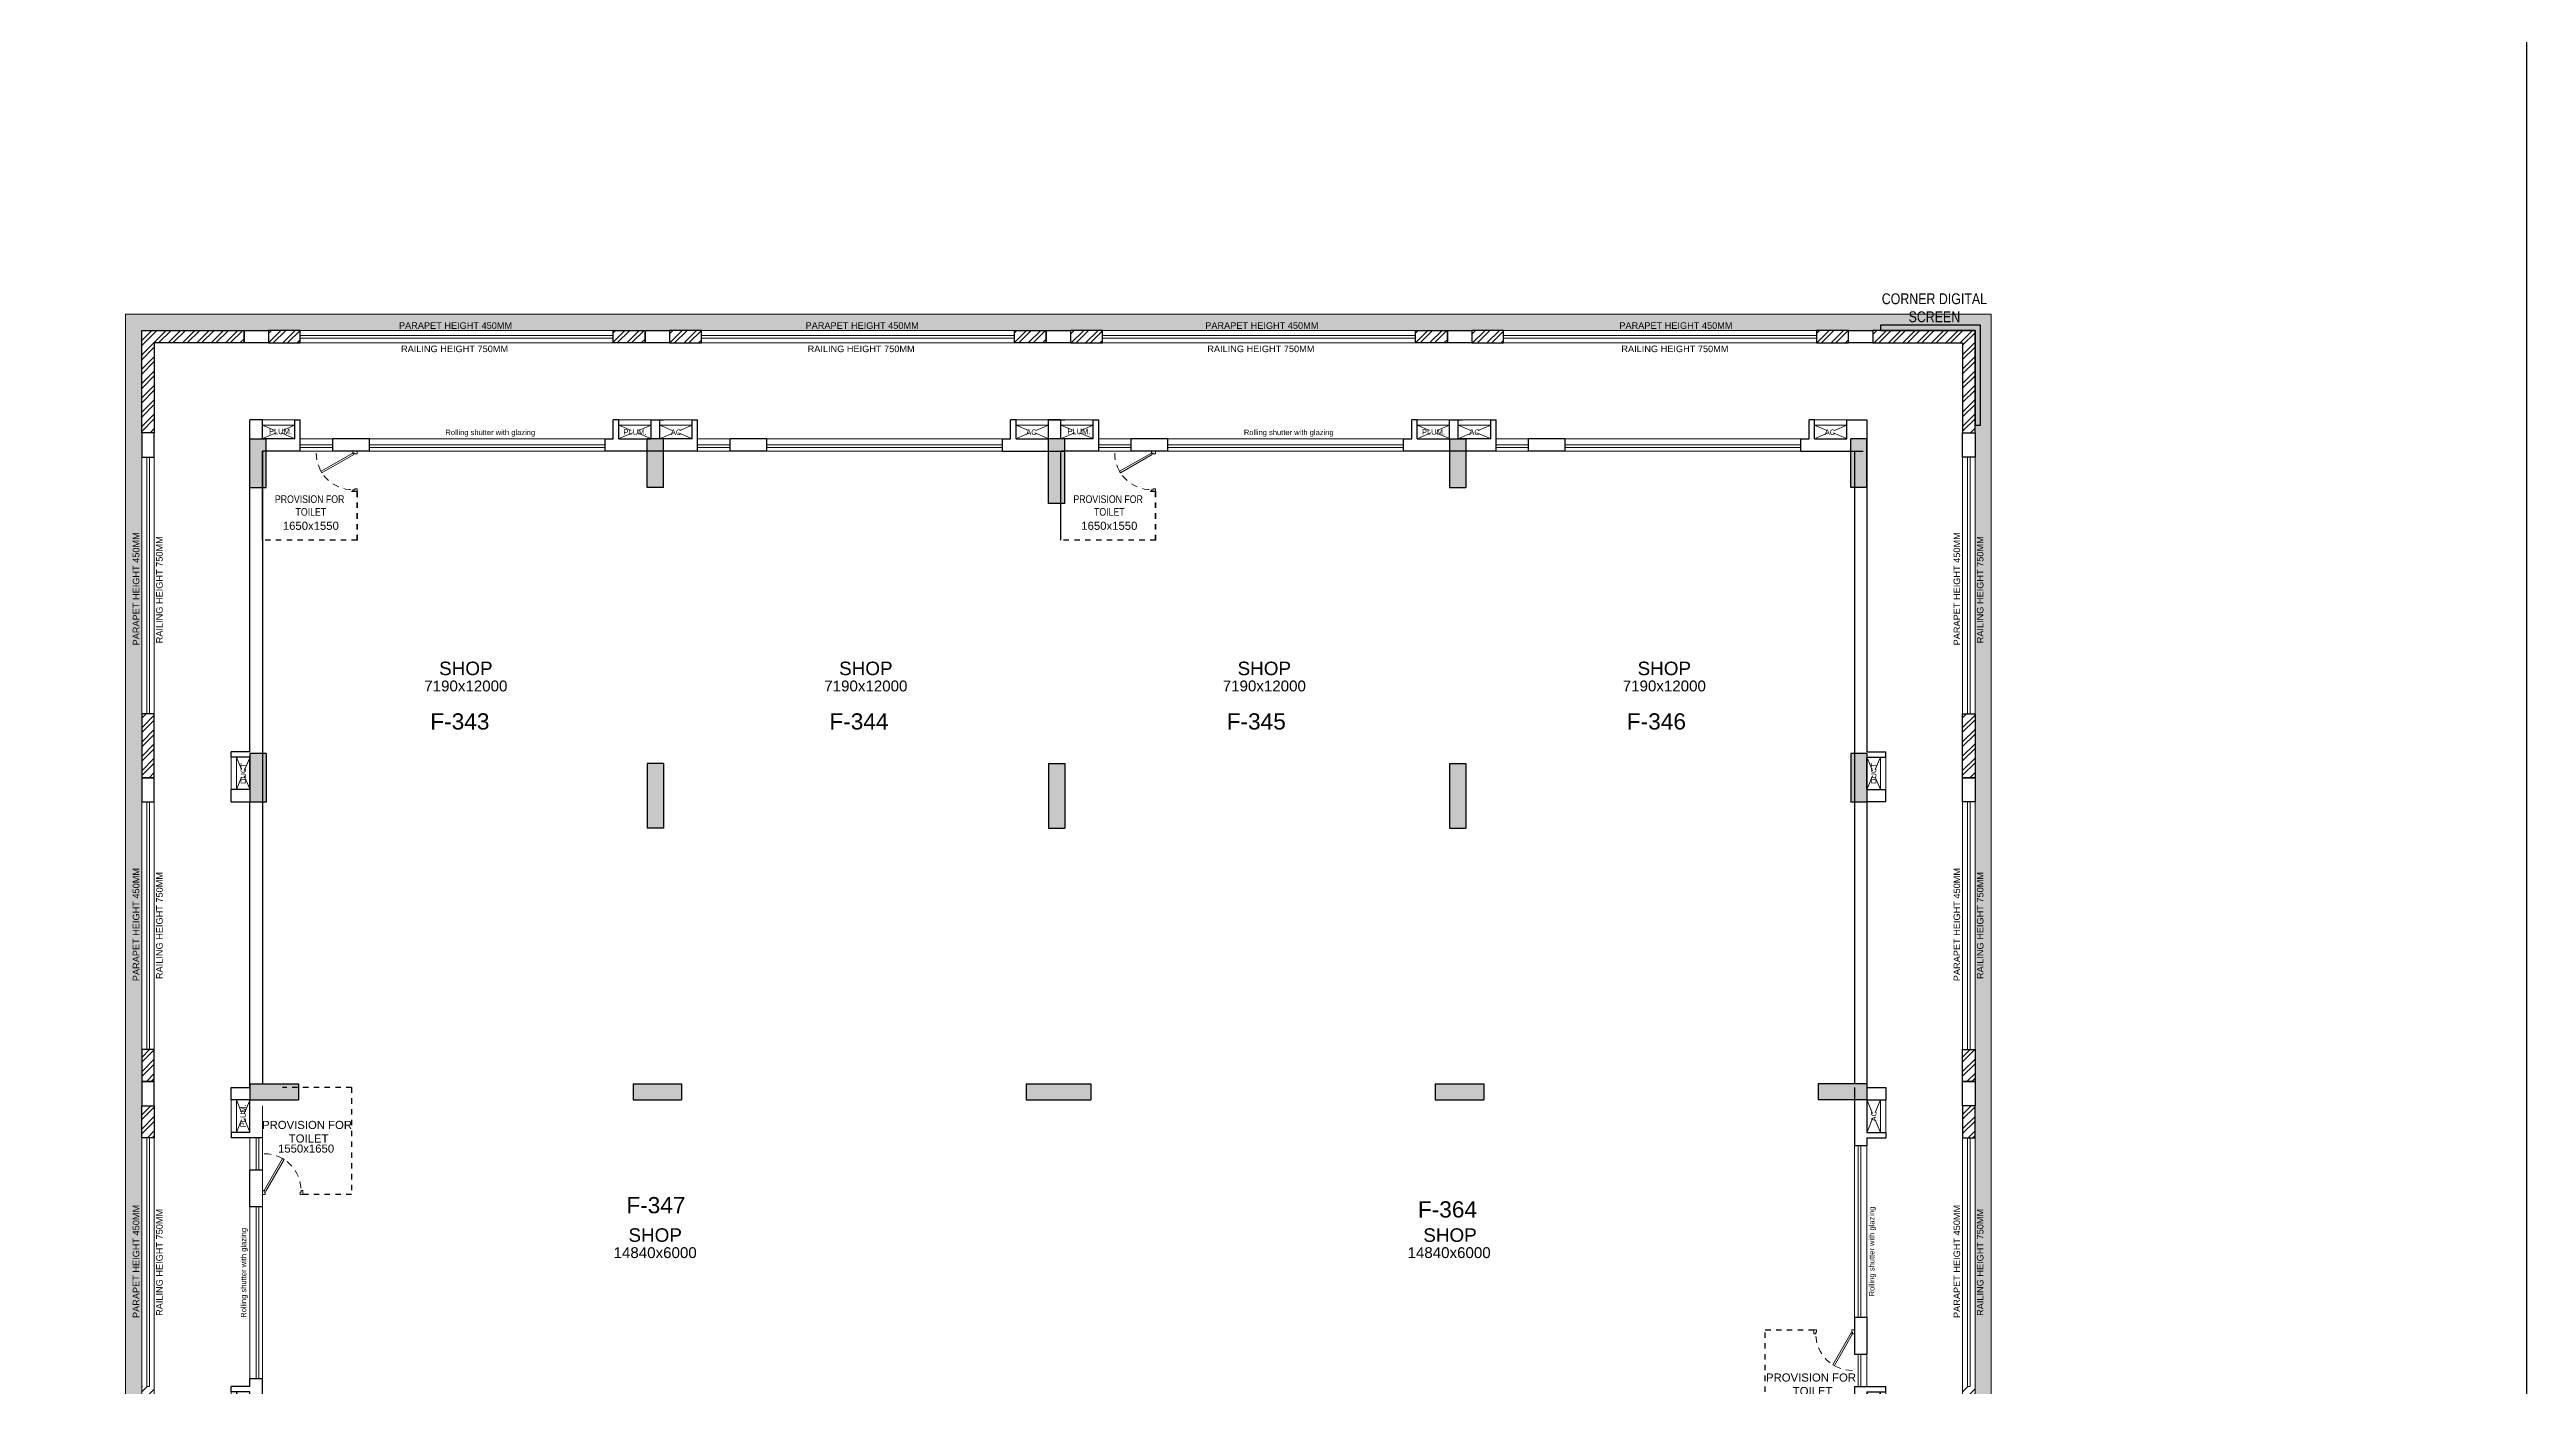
# Model space of a CAD drawing. Header units: metres. Extents: x 9819 to 10514, y 4405 to 4599.
# Drawn here: x 10467.97 to 10513.79, y 4477.4 to 4502.13 of the extents above; entities that cross this region are included whole.
import ezdxf
from ezdxf.enums import TextEntityAlignment as Align

# ---------------------------------------------------------------- set-up
doc = ezdxf.new("R2010")
doc.units = ezdxf.units.M
doc.header["$MEASUREMENT"] = 0
doc.linetypes.add('DASHED2', pattern=[0.375, 0.25, -0.125])
doc.linetypes.add('HIDDEN', pattern=[0.375, 0.25, -0.125])
for name, color, linetype in [('A_COL. NO', 4, 'Continuous'), ('A_SIGNAGE', 171, 'Continuous'), ('STRU. COL.', 1, 'Continuous')]:
    doc.layers.add(name, color=color, linetype=linetype)
for name, color, linetype, lineweight in [('A_COMMENTS', 3, 'Continuous', 0), ('A_CONC', 1, 'Continuous', 30), ('A_DOOR-WIN', 23, 'Continuous', 9), ('A_DOTTED', 8, 'HIDDEN', 0), ('A_GLAZE', 140, 'Continuous', 5), ('A_LEDGE', 252, 'Continuous', 15), ('A_SHOP NO.', 113, 'Continuous', 5), ('A_SILL 0.09', 9, 'Continuous', 9), ('A_SILL 0.25', 25, 'Continuous', 15), ('A_TEXT', 7, 'Continuous', 5), ('A_WALL', 7, 'Continuous', 30), ('A_Wall Hatch', 8, 'Continuous', 5), ('Doorline', 251, 'DASHED2', 13)]:
    doc.layers.add(name, color=color, linetype=linetype, lineweight=lineweight)
doc.layers.get('A_COL. NO').off()
doc.styles.add('A', font='ARIALN.TTF')
doc.styles.get("Standard").update_dxf_attribs({"font": 'arial.ttf'})

# ---------------------------------------------------------------- blocks, each defined once
blk = doc.blocks.new('D 750')
at = {"layer": 'A_DOOR-WIN'}
for points in [[(-0.372, 0.665), (-0.035, 0.075), (-0.063, 0.059), (-0.4, 0.649)], [(-0.75, 0.075), (-0.75, 0), (-0.7, 0), (-0.7, 0.043), (-0.715, 0.043), (-0.715, 0.075)], [(0, 0.075), (0, 0), (-0.05, 0), (-0.05, 0.043), (-0.035, 0.043), (-0.035, 0.075)]]:
    blk.add_lwpolyline(points, close=True, dxfattribs=at)
at = {"layer": 'Doorline', "ltscale": 0.5}
blk.add_arc((-0.035, 0.075), 0.68, 90, 180, dxfattribs=at)
blk = doc.blocks.new('Typical shops 3rd')
at = {"layer": 'A_DOOR-WIN'}
for p, q in [((30.095, -1.08), (30.095, -4.25)), ((30.145, -1.08), (30.145, -4.25)), ((0.465, -5.38), (0.465, -2.21)), ((0.515, -5.38), (0.515, -2.21))]:
    blk.add_line(p, q, dxfattribs=at)
at = {"layer": 'A_DOTTED'}
for p, q in [((0.1, -0.83), (0.35, -0.23)), ((0.1, -0.23), (0.35, -0.83)), ((30.51, -0.23), (30.26, -0.83)), ((30.51, -0.83), (30.26, -0.23)), ((0.1, -6.23), (0.35, -5.63)), ((0.1, -5.63), (0.35, -6.23)), ((30.51, -5.63), (30.26, -6.23)), ((30.51, -6.23), (30.26, -5.63))]:
    blk.add_line(p, q, dxfattribs=at)
at = {"layer": 'A_GLAZE'}
for p, q in [((0.465, -1.53), (0.465, -0.93)), ((0.515, -1.53), (0.515, -0.93)), ((30.095, -4.93), (30.095, -5.53)), ((30.145, -4.93), (30.145, -5.53))]:
    blk.add_line(p, q, dxfattribs=at)
at = {"layer": 'A_LEDGE'}
for p, q in [((0, -0.83), (0, -0.23)), ((0.1, -0.83), (0.1, -0.23)), ((30.51, -0.83), (30.51, -0.23)), ((30.61, -0.83), (30.61, -0.23)), ((0, -5.63), (0, -6.23)), ((0.1, -5.63), (0.1, -6.23)), ((30.51, -5.63), (30.51, -6.23)), ((30.61, -5.63), (30.61, -6.23))]:
    blk.add_line(p, q, dxfattribs=at)
at = {"layer": 'A_SILL 0.09'}
for p, q in [((0.58, -0.34), (0.58, -5.38)), ((0.35, -1.53), (0.35, -0.93)), ((30.03, -4.25), (30.03, -1.08)), ((30.26, -1.08), (30.26, -4.25)), ((0.35, -5.38), (0.35, -2.21)), ((30.26, -4.93), (30.26, -5.53))]:
    blk.add_line(p, q, dxfattribs=at)
at = {"layer": 'A_WALL'}
for p, q in [((0, -0.23), (0, 0)), ((30.03, 0), (30.03, -1.08)), ((30.61, 0), (30.61, -0.23)), ((0.35, -0.23), (0, -0.23)), ((0.35, -0.83), (0.35, -0.23)), ((30.26, -0.23), (30.61, -0.23)), ((30.26, -0.23), (30.26, -0.83)), ((0.35, -0.83), (0, -0.83)), ((0, -0.83), (0, -0.93)), ((30.26, -0.83), (30.61, -0.83)), ((30.61, -0.83), (30.61, -0.93)), ((0.58, -0.93), (0, -0.93)), ((30.26, -1.08), (30.03, -1.08)), ((30.26, -0.93), (30.61, -0.93)), ((30.26, -0.93), (30.26, -1.08)), ((0.35, -2.21), (0.35, -1.53)), ((0.58, -1.53), (0.35, -1.53)), ((0.58, -2.21), (0.35, -2.21)), ((30.03, -4.25), (30.03, -4.93)), ((30.03, -4.25), (30.26, -4.25)), ((30.26, -4.25), (30.26, -4.93)), ((30.03, -4.93), (30.26, -4.93)), ((0.35, -5.38), (0.58, -5.38)), ((0.35, -5.53), (0.35, -5.38)), ((0.58, -6.46), (0.58, -5.38)), ((0.35, -5.53), (0, -5.53)), ((0, -5.63), (0, -5.53)), ((0.35, -5.63), (0, -5.63)), ((0.35, -6.23), (0.35, -5.63)), ((30.03, -5.53), (30.61, -5.53)), ((30.03, -5.53), (30.03, -6.13)), ((30.26, -5.63), (30.26, -6.23)), ((30.26, -5.63), (30.61, -5.63)), ((30.61, -5.63), (30.61, -5.53)), ((0.35, -6.23), (0, -6.23)), ((30.26, -6.23), (30.61, -6.23))]:
    blk.add_line(p, q, dxfattribs=at)
at = {"layer": 'A_WALL', "color": 252, "linetype": 'DASHED2', "ltscale": 0.3, "true_color": 0x939598}
for p, q in [((2.23, 0), (0.95, 0)), ((28.38, -6.23), (30.03, -6.23))]:
    blk.add_line(p, q, dxfattribs=at)
for points in [[(2.23, 0), (2.23, -1.98), (1.33, -1.98)], [(28.38, -6.23), (28.38, -4.48), (29.28, -4.48)]]:
    blk.add_lwpolyline(points, dxfattribs=at)
at = {"layer": 'A_DOOR-WIN', "xscale": -1}
blk.add_blockref('D 750', (0.58, -1.98), dxfattribs=at)
at = {"layer": 'A_DOOR-WIN', "xscale": -1, "rotation": 180}
blk.add_blockref('D 750', (30.03, -4.48), dxfattribs=at)
at = {"layer": 'A_TEXT'}
for s, p in [('PLUM.', (0.274, -0.523)), ('AC', (30.436, -0.531)), ('Rolling shutter with glazing', (30.399, -3.034)), ('Rolling shutter with glazing', (0.282, -3.428)), ('AC', (0.274, -5.923)), ('PLUM.', (30.434, -5.936))]:
    blk.add_text(s, height=0.1, rotation=90, dxfattribs=at).set_placement(p, align=Align.CENTER)
for s, height, p in [('1550x1650', 0.15, (1.388, -1.205)), ('SHOP', 0.25, (7.845, -2.855)), ('SHOP', 0.25, (22.548, -2.855)), ('14840x6000', 0.2, (7.845, -3.155)), ('14840x6000', 0.2, (22.531, -3.155)), ('1550x1650', 0.15, (29.207, -5.877))]:
    blk.add_text(s, height=height, dxfattribs=at).set_placement(p, align=Align.CENTER)
at = {"layer": 'A_TEXT', "char_height": 0.15, "width": 1.97366, "attachment_point": 1}
for insert in [(0.419, -0.618), (28.239, -5.29)]:
    blk.add_mtext('\\pxqc;PROVISION FOR\\P TOILET ', dxfattribs=dict(at, insert=insert))
blk = doc.blocks.new('A$C682559e5')
at = {"lineweight": 30, "true_color": 0x636466}
h = blk.add_hatch(dxfattribs=at)
h.set_pattern_fill('ANSI32', color=251, scale=0.5)
h.set_pattern_definition([(45, (-9910.29707, -4328.92705), (-0.1325825215, 0.1325825215), []), (45, (-9910.20869, -4328.92705), (-0.1325825215, 0.1325825215), [])])
h.paths.add_polyline_path([(-1.89, 78.31), (-1.89, 78.08), (-0.23, 78.08), (-0.23, 76.42), (0, 76.42), (0, 78.31)])
h.paths.add_polyline_path([(0, 75.38), (0, 75.97), (-0.23, 75.97), (-0.23, 75.38)])
h.paths.add_polyline_path([(0, 64.55), (0, 63.96), (-0.23, 63.96), (-0.23, 64.55)])
h.paths.add_polyline_path([(0, 62.92), (0, 63.51), (-0.23, 63.51), (-0.23, 62.92)])
h.paths.add_polyline_path([(0, 58.32), (0, 57.73), (-0.23, 57.73), (-0.23, 58.32)])
h.paths.add_polyline_path([(0, 56.69), (0, 57.28), (-0.23, 57.28), (-0.23, 56.69)])
h.paths.add_polyline_path([(0, 52.09), (0, 51.5), (-0.23, 51.5), (-0.23, 52.09)])
h.paths.add_polyline_path([(0, 50.46), (0, 51.05), (-0.23, 51.05), (-0.23, 50.46)])
h.paths.add_polyline_path([(0, 45.86), (0, 45.27), (-0.23, 45.27), (-0.23, 45.86)])
h.paths.add_polyline_path([(0, 44.23), (0, 44.82), (-0.23, 44.82), (-0.23, 44.23)])
h.paths.add_polyline_path([(0, 39.63), (0, 39.04), (-0.23, 39.04), (-0.23, 39.63)])
h.paths.add_polyline_path([(0, 38), (0, 38.59), (-0.23, 38.59), (-0.23, 38)])
h.paths.add_polyline_path([(0, 33.62), (0, 33.03), (-0.23, 33.03), (-0.23, 33.62)])
h.paths.add_polyline_path([(0, 31.99), (0, 32.58), (-0.23, 32.58), (-0.23, 31.99)])
h.paths.add_polyline_path([(0, 25.76), (0, 26.35), (-0.23, 26.35), (-0.23, 25.76)])
h.paths.add_polyline_path([(0, 27.39), (0, 26.8), (-0.23, 26.8), (-0.23, 27.39)])
h.paths.add_polyline_path([(0, 21.16), (0, 20.57), (-0.23, 20.57), (-0.23, 21.16)])
h.paths.add_polyline_path([(0, 19.53), (0, 20.12), (-0.23, 20.12), (-0.23, 19.53)])
h.paths.add_polyline_path([(0, 13.3), (0, 13.89), (-0.23, 13.89), (-0.23, 13.3)])
h.paths.add_polyline_path([(0, 14.93), (0, 14.34), (-0.23, 14.34), (-0.23, 14.93)])
h.paths.add_polyline_path([(0, 7.09), (0, 8.27), (-0.23, 8.27), (-0.23, 7.09)])
h.paths.add_polyline_path([(-1.89, 0), (-1.89, 0.23), (-0.23, 0.23), (-0.23, 1.89), (0, 1.89), (0, 0)])
h.paths.add_polyline_path([(-2.93, 0), (-2.34, 0), (-2.34, 0.23), (-2.93, 0.23)])
h.paths.add_polyline_path([(-8.72, 0), (-9.31, 0), (-9.31, 0.23), (-8.72, 0.23)])
h.paths.add_polyline_path([(-10.35, 0), (-9.76, 0), (-9.76, 0.23), (-10.35, 0.23)])
h.paths.add_polyline_path([(-25.19, 0), (-24.6, 0), (-24.6, 0.23), (-25.19, 0.23)])
h.paths.add_polyline_path([(-23.56, 0), (-24.15, 0), (-24.15, 0.23), (-23.56, 0.23)])
h.paths.add_polyline_path([(-17.77, 0), (-17.18, 0), (-17.18, 0.23), (-17.77, 0.23)])
h.paths.add_polyline_path([(-16.14, 0), (-16.73, 0), (-16.73, 0.23), (-16.14, 0.23)])
h.paths.add_polyline_path([(-32.02, 0), (-32.02, 0.23), (-33.68, 0.23), (-33.68, 1.89), (-33.91, 1.89), (-33.91, 0)])
h.paths.add_polyline_path([(-31.57, 0), (-30.98, 0), (-30.98, 0.23), (-31.57, 0.23)])
h.paths.add_polyline_path([(-33.91, 7.09), (-33.91, 8.27), (-33.68, 8.27), (-33.68, 7.09)])
h.paths.add_polyline_path([(-33.91, 13.3), (-33.91, 13.89), (-33.68, 13.89), (-33.68, 13.3)])
h.paths.add_polyline_path([(-33.91, 14.93), (-33.91, 14.34), (-33.68, 14.34), (-33.68, 14.93)])
h.paths.add_polyline_path([(-33.91, 19.53), (-33.91, 20.12), (-33.68, 20.12), (-33.68, 19.53)])
h.paths.add_polyline_path([(-33.91, 21.16), (-33.91, 20.57), (-33.68, 20.57), (-33.68, 21.16)])
h.paths.add_polyline_path([(-33.91, 25.76), (-33.91, 26.35), (-33.68, 26.35), (-33.68, 25.76)])
h.paths.add_polyline_path([(-33.91, 27.39), (-33.91, 26.8), (-33.68, 26.8), (-33.68, 27.39)])
h.paths.add_polyline_path([(-33.91, 31.99), (-33.91, 32.58), (-33.68, 32.58), (-33.68, 31.99)])
h.paths.add_polyline_path([(-33.91, 33.62), (-33.91, 33.03), (-33.68, 33.03), (-33.68, 33.62)])
h.paths.add_polyline_path([(-33.91, 38), (-33.91, 38.59), (-33.68, 38.59), (-33.68, 38)])
h.paths.add_polyline_path([(-33.91, 39.63), (-33.91, 39.04), (-33.68, 39.04), (-33.68, 39.63)])
h.paths.add_polyline_path([(-33.91, 44.23), (-33.91, 44.82), (-33.68, 44.82), (-33.68, 44.23)])
h.paths.add_polyline_path([(-33.91, 45.86), (-33.91, 45.27), (-33.68, 45.27), (-33.68, 45.86)])
h.paths.add_polyline_path([(-33.91, 50.46), (-33.91, 51.05), (-33.68, 51.05), (-33.68, 50.46)])
h.paths.add_polyline_path([(-33.91, 52.09), (-33.91, 51.5), (-33.68, 51.5), (-33.68, 52.09)])
h.paths.add_polyline_path([(-33.91, 56.69), (-33.91, 57.28), (-33.68, 57.28), (-33.68, 56.69)])
h.paths.add_polyline_path([(-33.91, 58.32), (-33.91, 57.73), (-33.68, 57.73), (-33.68, 58.32)])
h.paths.add_polyline_path([(-33.91, 62.92), (-33.91, 63.51), (-33.68, 63.51), (-33.68, 62.92)])
h.paths.add_polyline_path([(-33.91, 64.55), (-33.91, 63.96), (-33.68, 63.96), (-33.68, 64.55)])
h.paths.add_polyline_path([(-33.91, 75.38), (-33.91, 75.97), (-33.68, 75.97), (-33.68, 75.38)])
h.paths.add_polyline_path([(-32.02, 78.31), (-32.02, 78.08), (-33.68, 78.08), (-33.68, 76.42), (-33.91, 76.42), (-33.91, 78.31)])
at = {"layer": 'A_CONC'}
for points in [[(-33.91, 14.34), (-33.68, 14.34), (-33.68, 13.89), (-33.91, 13.89)], [(0, 14.34), (-0.23, 14.34), (-0.23, 13.89), (0, 13.89)], [(-33.91, 8.72), (-33.68, 8.72), (-33.68, 8.27), (-33.91, 8.27)], [(0, 8.72), (-0.23, 8.72), (-0.23, 8.27), (0, 8.27)], [(-33.91, 2.34), (-33.68, 2.34), (-33.68, 1.89), (-33.91, 1.89)], [(0, 2.34), (-0.23, 2.34), (-0.23, 1.89), (0, 1.89)], [(-31.57, 0.23), (-31.57, 0), (-32.02, 0), (-32.02, 0.23)], [(-24.15, 0.23), (-24.15, 0), (-24.6, 0), (-24.6, 0.23)], [(-16.73, 0.23), (-16.73, 0), (-17.18, 0), (-17.18, 0.23)], [(-9.31, 0.23), (-9.31, 0), (-9.76, 0), (-9.76, 0.23)], [(-1.89, 0.23), (-1.89, 0), (-2.34, 0), (-2.34, 0.23)]]:
    blk.add_lwpolyline(points, close=True, dxfattribs=at)
at = {"layer": 'A_WALL'}
for points in [[(-33.91, 14.93), (-33.91, 14.34), (-33.68, 14.34), (-33.68, 14.93)], [(0, 14.93), (0, 14.34), (-0.23, 14.34), (-0.23, 14.93)], [(-33.91, 13.3), (-33.91, 13.89), (-33.68, 13.89), (-33.68, 13.3)], [(0, 13.3), (0, 13.89), (-0.23, 13.89), (-0.23, 13.3)], [(-33.91, 7.09), (-33.91, 8.27), (-33.68, 8.27), (-33.68, 7.09)], [(0, 7.09), (0, 8.27), (-0.23, 8.27), (-0.23, 7.09)], [(-32.02, 0), (-32.02, 0.23), (-33.68, 0.23), (-33.68, 1.89), (-33.91, 1.89), (-33.91, 0)], [(-1.89, 0), (-1.89, 0.23), (-0.23, 0.23), (-0.23, 1.89), (0, 1.89), (0, 0)], [(-31.57, 0), (-30.98, 0), (-30.98, 0.23), (-31.57, 0.23)], [(-25.19, 0), (-24.6, 0), (-24.6, 0.23), (-25.19, 0.23)], [(-23.56, 0), (-24.15, 0), (-24.15, 0.23), (-23.56, 0.23)], [(-17.77, 0), (-17.18, 0), (-17.18, 0.23), (-17.77, 0.23)], [(-16.14, 0), (-16.73, 0), (-16.73, 0.23), (-16.14, 0.23)], [(-10.35, 0), (-9.76, 0), (-9.76, 0.23), (-10.35, 0.23)], [(-8.72, 0), (-9.31, 0), (-9.31, 0.23), (-8.72, 0.23)], [(-2.93, 0), (-2.34, 0), (-2.34, 0.23), (-2.93, 0.23)]]:
    blk.add_lwpolyline(points, close=True, dxfattribs=at)
blk = doc.blocks.new('A$C067e6641')
at = {"transparency": 33554493}
h = blk.add_hatch(color=256, dxfattribs=at)
h.dxf.hatch_style = 1
h.paths.add_polyline_path([(0.3, 0.3), (-34.21, 0.3), (-34.21, -78.61), (0.3, -78.61)])
h.paths.add_polyline_path([(0, 0), (-33.91, 0), (-33.91, -78.31), (0, -78.31)], flags=16)
blk.add_lwpolyline([(0.3, 0.3), (-34.21, 0.3), (-34.21, -78.61), (0.3, -78.61)], close=True)
at = {"layer": 'A_GLAZE'}
for points in [[(-25.19, -0.14), (-25.19, -0.09), (-30.98, -0.09), (-30.98, -0.14)], [(-17.77, -0.14), (-17.77, -0.09), (-23.56, -0.09), (-23.56, -0.14)], [(-10.35, -0.14), (-10.35, -0.09), (-16.14, -0.09), (-16.14, -0.14)], [(-2.93, -0.14), (-2.93, -0.09), (-8.72, -0.09), (-8.72, -0.14)], [(-33.77, -2.34), (-33.82, -2.34), (-33.82, -7.09), (-33.77, -7.09)], [(-0.09, -2.34), (-0.14, -2.34), (-0.14, -7.09), (-0.09, -7.09)], [(-33.77, -8.72), (-33.82, -8.72), (-33.82, -13.3), (-33.77, -13.3)], [(-0.09, -14.93), (-0.14, -14.93), (-0.14, -19.53), (-0.09, -19.53)]]:
    blk.add_lwpolyline(points, close=True, dxfattribs=at)
at = {"layer": 'A_GLAZE', "elevation": 0}
for points in [[(-0.09, -8.72), (-0.14, -8.72), (-0.14, -13.3), (-0.09, -13.3)], [(-33.77, -14.93), (-33.82, -14.93), (-33.82, -19.53), (-33.77, -19.53)]]:
    blk.add_lwpolyline(points, close=True, dxfattribs=at)
at = {"layer": 'A_TEXT', "color": 32, "true_color": 0xcd6928}
blk.add_lwpolyline([(0, 0), (-33.91, 0), (-33.91, -78.31), (0, -78.31)], close=True, dxfattribs=at)
blk.add_lwpolyline([(-2.34, -78.08), (-0.23, -78.08), (-0.23, -0.23), (-33.68, -0.23), (-33.68, -78.08), (-31.57, -78.08)], dxfattribs=at)
at = {"rotation": 180}
blk.add_blockref('A$C682559e5', (-33.91, 0), dxfattribs=at)
at = {"layer": 'A_TEXT', "color": 32, "true_color": 0xcd6928, "char_height": 0.1215, "attachment_point": 1}
for insert in [(-29.154, 0.153, 0), (-21.633, 0.153, 0), (-14.24, 0.153, 0), (-6.58, 0.153, 0)]:
    blk.add_mtext_dynamic_manual_height_columns('PARAPET HEIGHT 450MM', width=3.42392, gutter_width=0.931, heights=[0], dxfattribs=dict(at, insert=insert))
at = {"layer": 'A_TEXT', "color": 4, "char_height": 0.1215, "attachment_point": 1}
for insert in [(-29.116, -0.278, 0), (-21.595, -0.278, 0), (-14.201, -0.278, 0), (-6.542, -0.278, 0)]:
    blk.add_mtext_dynamic_manual_height_columns('RAILING HEIGHT 750MM', width=3.42392, gutter_width=0.931, heights=[0], dxfattribs=dict(at, insert=insert))
at = {"layer": 'A_TEXT', "color": 32, "true_color": 0xcd6928, "char_height": 0.1215, "attachment_point": 1, "rotation": 90}
for insert in [(-34.078, -5.824, 0), (-0.398, -5.824), (-34.078, -12.034, 0), (-0.398, -12.034), (-34.078, -18.264), (-0.398, -18.264)]:
    blk.add_mtext_dynamic_manual_height_columns('PARAPET HEIGHT 450MM', width=3.42392, gutter_width=0.931, heights=[0], dxfattribs=dict(at, insert=insert))
at = {"layer": 'A_TEXT', "color": 4, "char_height": 0.1215, "attachment_point": 1, "rotation": 90}
for insert in [(-33.646, -5.785, 0), (0.034, -5.785), (-33.646, -11.995, 0), (0.034, -11.995), (-33.646, -18.225), (0.034, -18.225)]:
    blk.add_mtext_dynamic_manual_height_columns('RAILING HEIGHT 750MM', width=3.42392, gutter_width=0.931, heights=[0], dxfattribs=dict(at, insert=insert))
blk = doc.blocks.new('col')
at = {"linetype": 'Continuous'}
blk.add_hatch(color=256, dxfattribs=at).paths.add_polyline_path([(0, 0), (1, 0), (1, 1), (0, 1), (0, 0)])
at = {"linetype": 'Continuous', "lineweight": 25}
for p, q in [((0, 1), (1, 1)), ((0, 1), (0, 0)), ((1, 1), (1, 0)), ((0, 0), (1, 0))]:
    blk.add_line(p, q, dxfattribs=at)
blk = doc.blocks.new('WING-F REVISED COLU.')
at = {"layer": 'STRU. COL.', "zscale": 0.23}
for p, xscale, yscale, rotation in [((5532.543, -8836.166), -0.3, 0.9, 180), ((5540.193, -8836.166), 0.3, 0.9, 180), ((5547.613, -8836.166), 0.3, 1.2, 180), ((5555.033, -8836.166), -0.9000000000000005, 0.3000000000000001, 90), ((5562.453, -8836.166), 0.3, 0.9, 180), ((5547.613, -8842.171), -1.2, 0.3, 90), ((5555.033, -8842.171), -1.2, 0.3, 90)]:
    blk.add_blockref('col', p, dxfattribs=dict(at, xscale=xscale, yscale=yscale, rotation=rotation))
for p, xscale, yscale in [((5532.843, -8842.886), -0.3, 0.9), ((5540.193, -8843.371), -0.3, 1.2), ((5562.453, -8842.886), -0.3, 0.9), ((5532.543, -8848.396), 0.9, 0.3), ((5539.628, -8848.396), 0.9, 0.3), ((5546.898, -8848.396), 1.2, 0.3), ((5554.468, -8848.396), 0.9, 0.3), ((5562.453, -8848.396), -0.9, 0.3)]:
    blk.add_blockref('col', p, dxfattribs=dict(at, xscale=xscale, yscale=yscale))
blk = doc.blocks.new('A$C7465e08f')
at = {"layer": 'A_DOOR-WIN'}
for p, q in [((2.21, -0.465), (6.57, -0.465)), ((2.21, -0.515), (6.57, -0.515)), ((9.56, -0.465), (13.92, -0.465)), ((9.56, -0.515), (13.92, -0.515))]:
    blk.add_line(p, q, dxfattribs=at)
at = {"layer": 'A_DOTTED'}
for p, q in [((0.83, -0.1), (0.23, -0.35)), ((0.23, -0.1), (0.83, -0.35)), ((7.42, -0.1), (6.82, -0.35)), ((6.82, -0.1), (7.42, -0.35)), ((8.18, -0.1), (7.58, -0.35)), ((7.58, -0.1), (8.18, -0.35)), ((14.77, -0.1), (14.17, -0.35)), ((14.17, -0.1), (14.77, -0.35))]:
    blk.add_line(p, q, dxfattribs=at)
at = {"layer": 'A_GLAZE'}
for p, q in [((1.53, -0.465), (0.93, -0.465)), ((1.53, -0.515), (0.93, -0.515)), ((8.88, -0.465), (8.28, -0.465)), ((8.88, -0.515), (8.28, -0.515))]:
    blk.add_line(p, q, dxfattribs=at)
at = {"layer": 'A_LEDGE'}
for p, q in [((0.83, 0), (0.23, 0)), ((6.82, 0), (7.42, 0)), ((14.17, 0), (14.77, 0)), ((0.83, -0.1), (0.23, -0.1)), ((6.82, -0.1), (7.42, -0.1)), ((8.18, 0), (7.58, 0)), ((8.18, -0.1), (7.58, -0.1)), ((14.17, -0.1), (14.77, -0.1))]:
    blk.add_line(p, q, dxfattribs=at)
at = {"layer": 'A_SILL 0.09'}
for p, q in [((1.53, -0.35), (0.93, -0.35)), ((2.21, -0.35), (6.57, -0.35)), ((8.88, -0.35), (8.28, -0.35)), ((9.56, -0.35), (13.92, -0.35)), ((1.53, -0.58), (0.93, -0.58)), ((6.57, -0.58), (2.21, -0.58)), ((8.88, -0.58), (8.28, -0.58)), ((13.92, -0.58), (9.56, -0.58))]:
    blk.add_line(p, q, dxfattribs=at)
at = {"layer": 'A_WALL'}
for p, q in [((0.23, 0), (0, 0)), ((0.23, -0.35), (0.23, 0)), ((0.83, -0.35), (0.83, 0)), ((0.83, 0), (0.93, 0)), ((0.93, -0.58), (0.93, 0)), ((6.72, -0.35), (6.72, 0)), ((6.82, 0), (6.72, 0)), ((6.82, -0.35), (6.82, 0)), ((7.42, -0.35), (7.42, 0)), ((7.42, 0), (7.65, 0)), ((14.07, -0.35), (14.07, 0)), ((14.17, 0), (14.07, 0)), ((14.17, -0.35), (14.17, 0)), ((14.77, -0.35), (14.77, 0)), ((14.77, 0), (15.07, 0)), ((0.83, -0.35), (0.23, -0.35)), ((2.21, -0.35), (1.53, -0.35)), ((1.53, -0.58), (1.53, -0.35)), ((2.21, -0.58), (2.21, -0.35)), ((6.57, -0.35), (6.72, -0.35)), ((6.57, -0.58), (6.57, -0.35)), ((6.82, -0.35), (7.42, -0.35)), ((7.58, -0.35), (7.58, 0)), ((8.18, -0.35), (7.58, -0.35)), ((8.18, -0.35), (8.18, 0)), ((8.18, 0), (8.28, 0)), ((8.28, -0.58), (8.28, 0)), ((9.56, -0.35), (8.88, -0.35)), ((8.88, -0.58), (8.88, -0.35)), ((9.56, -0.58), (9.56, -0.35)), ((13.92, -0.35), (14.07, -0.35)), ((13.92, -0.58), (13.92, -0.35)), ((14.17, -0.35), (14.77, -0.35)), ((0.93, -0.58), (0.23, -0.58)), ((2.21, -0.58), (1.53, -0.58)), ((8.28, -0.58), (6.57, -0.58)), ((9.56, -0.58), (8.88, -0.58)), ((13.92, -0.58), (15.07, -0.58)), ((1.98, -1.33), (1.88, -1.33))]:
    blk.add_line(p, q, dxfattribs=at)
at = {"layer": 'A_WALL', "color": 252, "linetype": 'DASHED2', "ltscale": 0.3, "true_color": 0x939598}
for p, q in [((0.23, -2.13), (0.23, -0.58)), ((1.98, -2.23), (1.98, -1.33)), ((1.98, -2.23), (0.23, -2.23))]:
    blk.add_line(p, q, dxfattribs=at)
blk.add_lwpolyline([(1.98, -1.33), (1.98, -2.23), (0.23, -2.23), (0.23, -0.58)], dxfattribs=at)
at = {"layer": 'A_DOOR-WIN', "rotation": 90}
blk.add_blockref('D 750', (1.98, -0.58), dxfattribs=at)
at = {"insert": (0.117, -1.398), "char_height": 0.1411, "width": 1.97366, "attachment_point": 1, "style": 'A'}
blk.add_mtext('\\pxqc;PROVISION FOR\\P TOILET ', dxfattribs=at)
at = {"layer": 'A_TEXT'}
for s, height, p in [('PLUM.', 0.1, (0.564, -0.267)), ('Rolling shutter with glazing', 0.1, (4.445, -0.284)), ('PLUM.', 0.1, (7.122, -0.278)), ('AC', 0.1, (7.882, -0.28)), ('AC', 0.1, (14.456, -0.28)), ('1650x1550', 0.15, (1.126, -2.036)), ('SHOP', 0.25, (3.993, -4.724)), ('SHOP', 0.25, (11.392, -4.724)), ('7190x12000', 0.2, (3.993, -5.024)), ('7190x12000', 0.2, (11.392, -5.024))]:
    blk.add_text(s, height=height, dxfattribs=at).set_placement(p, align=Align.CENTER)

msp = doc.modelspace()

# ---------------------------------------------------------------- linework, layer by layer
msp.add_lwpolyline([(9907.8601, 4599.1913), (10513.7871, 4599.1913), (10513.7871, 4405.0688), (9907.8601, 4405.0688)], close=True)
at = {"layer": 'A_COMMENTS'}
for points in [[(10471.4274, 4488.4428), (10471.6774, 4488.4428), (10471.6774, 4489.0428), (10471.4274, 4489.0428)], [(10501.8374, 4488.4428), (10501.5874, 4488.4428), (10501.5874, 4489.0428), (10501.8374, 4489.0428)]]:
    msp.add_lwpolyline(points, close=True, dxfattribs=at)
at = {"layer": 'A_DOTTED'}
for p, q in [((10471.4274, 4489.0428), (10471.6774, 4488.4428)), ((10471.4274, 4488.4428), (10471.6774, 4489.0428)), ((10501.8374, 4489.0428), (10501.5874, 4488.4428)), ((10501.8374, 4488.4428), (10501.5874, 4489.0428))]:
    msp.add_line(p, q, dxfattribs=at)
at = {"layer": 'A_LEDGE'}
for p, q in [((10471.3274, 4489.0428), (10471.3274, 4488.4428)), ((10471.4274, 4489.0428), (10471.4274, 4488.4428)), ((10501.8374, 4489.0428), (10501.8374, 4488.4428)), ((10501.9374, 4489.0428), (10501.9374, 4488.4428))]:
    msp.add_line(p, q, dxfattribs=at)
at = {"layer": 'A_SIGNAGE', "color": 1}
msp.add_lwpolyline([(10503.5874, 4496.9328), (10503.5874, 4495.1828), (10503.6874, 4495.1828), (10503.6874, 4497.0348), (10501.8374, 4497.0348), (10501.8374, 4496.9328)], close=True, dxfattribs=at)
at = {"layer": 'A_SILL 0.25'}
for points in [[(10469.6774, 4418.6228), (10469.6774, 4496.9328), (10503.5874, 4496.9328), (10503.5874, 4418.6228), (10501.5874, 4418.6228)], [(10471.6774, 4418.8528), (10469.9074, 4418.8528), (10469.9074, 4496.7028), (10503.3574, 4496.7028), (10503.3574, 4418.8528), (10501.5874, 4418.8528)]]:
    msp.add_lwpolyline(points, dxfattribs=at)
at = {"layer": 'A_WALL'}
for p, q in [((10471.6774, 4489.1428), (10471.6774, 4495.2828)), ((10471.6774, 4489.1428), (10471.3274, 4489.1428)), ((10471.3274, 4489.0428), (10471.3274, 4489.1428)), ((10501.5874, 4489.1428), (10501.9374, 4489.1428)), ((10501.9374, 4489.0428), (10501.9374, 4489.1428)), ((10471.3274, 4488.2128), (10471.3274, 4488.4428)), ((10471.6774, 4488.4428), (10471.3274, 4488.4428)), ((10501.5874, 4488.4428), (10501.9374, 4488.4428)), ((10501.9374, 4488.2128), (10501.9374, 4488.4428)), ((10471.3274, 4488.2128), (10471.6774, 4488.2128)), ((10471.6774, 4482.9328), (10471.6774, 4488.2128)), ((10501.5874, 4488.2128), (10501.5874, 4482.9328)), ((10501.9374, 4488.2128), (10501.5874, 4488.2128)), ((10471.3274, 4482.9328), (10471.6774, 4482.9328)), ((10501.5874, 4482.9328), (10501.9374, 4482.9328))]:
    msp.add_line(p, q, dxfattribs=at)
for points in [[(10501.3574, 4495.2828), (10501.5874, 4495.2828), (10501.5874, 4489.1428)], [(10471.9074, 4494.7028), (10471.9074, 4483.0028)], [(10501.3574, 4494.7078), (10501.3574, 4483.0078)], [(10471.6774, 4488.4428), (10471.6774, 4489.0428), (10471.3274, 4489.0428)], [(10501.5874, 4488.4428), (10501.5874, 4489.0428), (10501.9374, 4489.0428)]]:
    msp.add_lwpolyline(points, dxfattribs=at)

# ---------------------------------------------------------------- block references
for p in [(10471.6774, 4495.2828), (10486.4474, 4495.2828)]:
    msp.add_blockref('A$C7465e08f', p)
at = {"layer": 'A_COL. NO'}
msp.add_blockref('WING-F REVISED COLU.', (4939.1346, 13331.0986), dxfattribs=at)
at = {"layer": 'A_SILL 0.25'}
msp.add_blockref('A$C067e6641', (10503.5874, 4496.9328), dxfattribs=at)
at = {"layer": 'A_Wall Hatch'}
msp.add_blockref('Typical shops 3rd', (10471.3274, 4482.9328), dxfattribs=at)

# ---------------------------------------------------------------- texts
at = {"layer": 'A_SHOP NO.'}
for s, p in [('F-343', (10475.5603, 4489.553)), ('F-344', (10482.9423, 4489.553)), ('F-345', (10490.2909, 4489.5532)), ('F-346', (10497.6926, 4489.553)), ('F-347', (10479.1863, 4480.6064)), ('F-364', (10493.828, 4480.5274))]:
    msp.add_text(s, height=0.3, dxfattribs=at).set_placement(p, align=Align.CENTER)
at = {"layer": 'A_SIGNAGE', "color": 1, "insert": (10502.8352, 4497.6209), "char_height": 0.2, "attachment_point": 2, "style": 'A'}
msp.add_mtext_dynamic_manual_height_columns('CORNER DIGITAL SCREEN', width=1.982062, gutter_width=1, heights=[0], dxfattribs=at)
at = {"layer": 'A_TEXT'}
for p in [(10471.6036, 4488.7404), (10501.7612, 4488.7404)]:
    msp.add_text('DUCT', height=0.1, rotation=90, dxfattribs=at).set_placement(p, align=Align.CENTER)

doc.saveas('drawing.dxf')
